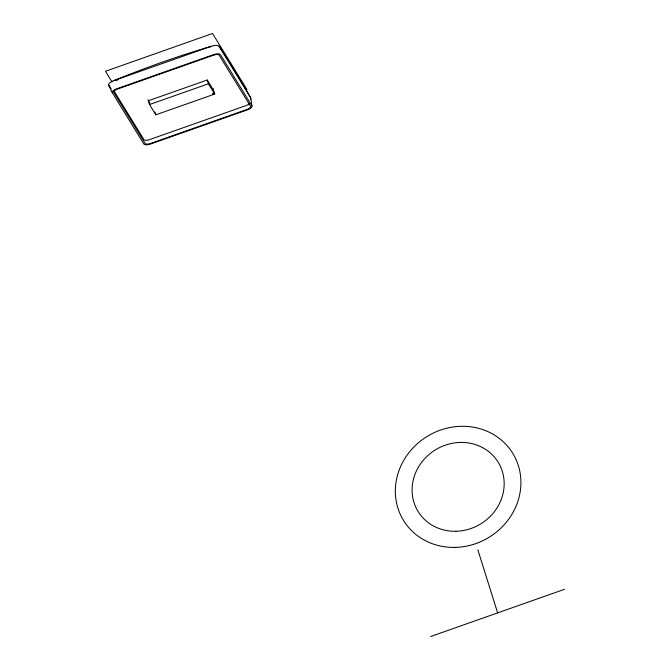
<?xml version="1.0" encoding="UTF-8"?>
<svg xmlns="http://www.w3.org/2000/svg" width="670" height="670" viewBox="0 0 670 670"><rect width="100%" height="100%" fill="white"/><g stroke="black" fill="none" stroke-linecap="round" stroke-linejoin="round"><path stroke-width="1" d="M209.224 47.386L210.983 46.364A7.127 2.672 -17.4 0 1 219.107 46.339L250.664 97.694L251.912 105.868A6.047 2.261 -17.4 0 1 247.448 109.855L150.725 143.966A6.047 2.261 -17.4 0 1 143.824 143.991L112.342 92.736L108.691 85.283A7.127 2.672 -17.4 0 1 113.95 80.584A952.304 879.048 -31.6 0 1 210.983 46.364L113.95 80.584L118.029 79.881M213.537 90.274L207.231 79.998L148.338 100.768L149.921 103.339M149.527 104.553L208.412 83.784L214.727 94.051L155.834 114.821L149.527 104.553L148.011 99.73M214.149 93.122L212.817 93.591L213.387 94.529M212.96 93.825L214.291 93.356M213.102 94.06L214.442 93.591M213.244 94.294L214.584 93.817M430.701 636.5L564.542 589.29M246.945 89.529L212.524 33.5L105.458 71.263L112.016 81.933M251.912 105.868L220.43 54.613A6.047 2.261 -17.4 0 0 213.529 54.639L116.806 88.75A6.047 2.261 -17.4 0 0 112.342 92.736M213.479 93.356L214.057 94.294M114.16 91.187L143.941 139.678A4.757 1.784 -17.4 0 0 149.427 139.661L245.798 105.667A4.757 1.784 -17.4 0 0 249.223 103.523M110.868 88.825L108.691 85.283A1703.844 148.673 70.6 0 1 110.944 88.725M477.878 549.877L497.626 612.899M212.951 88.381L214.727 94.051M207.231 79.998L208.412 83.784M154.929 111.932L155.834 114.821M250.48 99.177A7.127 2.672 -17.4 0 0 250.664 97.694A1703.844 148.673 70.6 0 0 219.107 46.339M213.638 55.166L117.267 89.16A4.757 1.784 -17.4 0 0 113.716 92.326L145.122 143.455A4.757 1.784 -17.4 0 0 150.608 143.439L246.987 109.445A4.757 1.784 -17.4 0 0 250.538 106.279L219.124 55.149A4.757 1.784 -17.4 0 0 213.638 55.166M455.106 547.407A64.111 59.178 -31.6 0 0 513.957 455.357A64.111 59.178 -31.6 0 0 405.317 457.794A64.111 59.178 -31.6 0 0 455.106 547.407M455.91 531.26A47.009 43.399 -31.6 0 0 499.066 463.757A47.009 43.399 -31.6 0 0 419.395 465.541A47.009 43.399 -31.6 0 0 455.91 531.26"/></g></svg>
